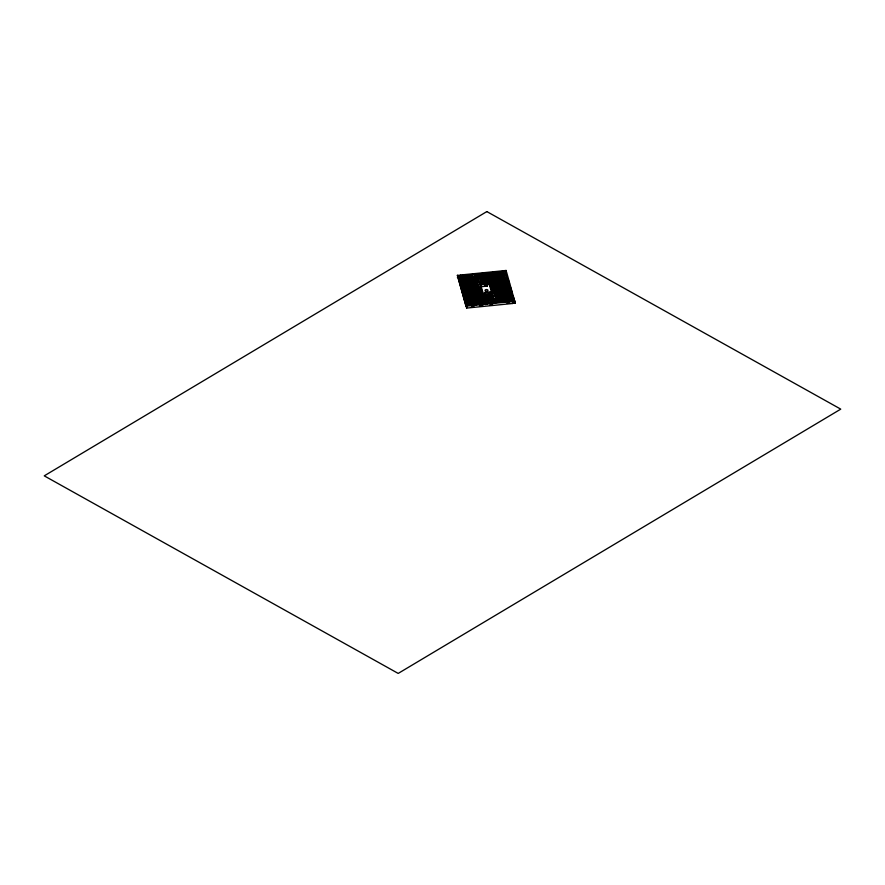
<?xml version="1.0" encoding="UTF-8"?>
<svg xmlns="http://www.w3.org/2000/svg" width="885" height="885" viewBox="0 0 885 885"><rect width="100%" height="100%" fill="white"/><g stroke="black" fill="none" stroke-linecap="round" stroke-linejoin="round"><path stroke-width="1.33" d="M457.39 275.323L466.141 306.553L457.39 275.323L458.474 275.213L465.532 298.787L469.504 298.389L468.231 294.141L469.194 294.041L470.632 300.834M460.045 275.058L460.233 277.669L460.045 275.058L506.076 270.467L506.264 273.078L505.18 273.177M460.233 275.677L471.44 274.56L472.125 276.861L463.32 277.735L463.486 280.279L463.32 277.735M475.057 276.186L472.369 276.452L472.369 274.472L491.197 272.591L491.883 274.881L482.613 275.81L482.613 277.79M506.264 271.087L492.16 272.491L493.011 277.326L492.447 275.434M467.357 293.189L466.826 291.408L464.415 291.652L460.499 276.585L470.145 275.622L470.311 276.175L461.627 277.038L462.7 282.614M480.887 282.404L479.349 277.259L474.902 277.702L474.736 275.169L489.56 273.686L489.726 274.239M494.118 273.233L494.284 275.766L494.118 273.233L503.886 272.259L508.034 286.12L507.072 286.22L503.864 275.478L497.713 276.098L497.547 275.534L503.698 274.925L503.698 276.905M509.528 287.68L505.457 272.104L506.541 271.994L515.291 303.234L514.207 303.345L513.754 299.827L490.489 302.15L490.323 301.586L513.588 299.274L512.979 297.249L503.731 298.179L503.565 297.625L512.813 296.696L510.081 287.559L506.109 287.957L506.109 289.948L510.081 289.55L512.426 297.382M457.39 277.304L458.474 277.193M474.736 275.169L479.349 275.279L480.887 280.423L490.898 279.428L491.584 281.718L480.057 282.868L480.057 284.848M483 276.894L480.312 277.16L480.312 275.18L491.186 273.93M494.284 273.786L503.089 272.912L503.698 274.925M468.95 276.795L471.44 276.54L471.44 274.56M488.509 274.848L491.197 274.571L491.197 272.591M492.16 274.483L494.759 274.217M494.527 276.607L494.527 274.627L501.895 273.885L502.06 274.438L495.666 275.08L496.219 276.961M460.499 278.565L462.91 278.332M463.486 278.288L473.221 277.315L472.369 274.472M474.736 277.149L480.124 276.607M493.011 275.346L482.779 276.363L482.613 275.81M461.627 279.029L464.105 278.775M466.041 288.798L463.674 278.919L475.499 277.735L475.665 278.288L464.802 279.372L467.391 290.014L464.802 279.372M483.597 279.483L481.086 279.737L481.086 277.757L492.403 276.629L492.237 276.065L480.92 277.193L480.312 275.18M469.127 292.061L466.096 279.959L467.059 279.87L470.466 291.242L472.634 291.021L474.847 298.433L473.884 298.522L471.838 291.674L467.623 292.094L466.826 289.428L464.415 289.66L460.499 276.585M471.097 291.176L468.265 279.748L477.723 278.852L477.723 276.872L479.128 281.596L489.162 280.6L489.261 284.439L491.706 292.603M483.343 280.224L483.343 278.244L495.257 277.06L494.527 274.627M495.666 277.071L502.625 276.319L502.791 276.872L493.874 277.768L495.976 286.762L494.527 281.906M477.823 297.493L476.119 291.807L473.707 292.05L470.953 282.824L470.953 280.844L477.712 280.169L477.48 279.406L469.393 280.202L472.413 292.26L470.521 285.966M495.976 284.771L494.892 284.881L492.79 277.879L483.509 278.797L483.343 278.244M464.802 281.364L466.86 281.153M497.315 286.264L495.556 278.388L496.518 278.288L498.631 285.368L504.173 284.815L502.226 278.299L498.974 278.62L498.974 280.6L502.226 280.279L503.786 285.49M499.328 285.114L497.846 278.155L503.023 277.647L505.921 287.337L509.893 286.939L509.893 288.919L507.249 289.185M466.096 281.95L467.059 281.85L470.09 291.962M473.519 281.153L475.621 290.158L473.519 281.153L472.081 281.297L474.526 289.461L481.02 288.809L480.168 285.966L480.953 285.888L483.122 293.145L482.347 293.223L481.174 289.318L479.493 289.483L479.493 291.475L481.174 291.298L482.347 295.203L482.347 293.223M491.286 279.439L493.93 279.173M493.874 279.748L498.974 279.24M476.34 281.873L478.154 289.915L476.34 283.864L476.34 281.873L478.166 281.695L477.878 280.722L474.603 281.043L476.705 290.059M489.305 281.087L477.336 282.282L478.995 289.826L477.336 284.262L479.991 283.997M495.556 280.368L496.518 280.279L496.518 278.288M502.514 284.981L501.563 281.806L500.6 281.906L500.6 279.914L501.563 279.826L502.835 284.052L499.704 284.373L497.846 278.155M472.081 283.288L473.519 283.145M474.603 283.034L476.794 282.813M488.398 281.651L490.898 281.408L490.898 279.428M490.047 282.37L492.58 282.116L492.58 284.107L490.047 284.362L490.047 282.37L492.978 292.161L485.478 292.913L485.478 294.893L487.978 294.639M480.489 284.328L487.303 284.118L487.303 286.098L480.621 286.762L480.489 284.328L480.621 286.762M480.621 284.782L487.303 284.118M494.604 293.765L492.115 283.454L492.956 283.377L493.697 285.855L497.669 285.468L495.556 278.388M487.746 284.085L491.584 283.698M486.673 284.693L489.261 284.439M484.493 285.91L487.303 286.098M492.115 285.446L492.956 285.357L492.956 283.377M467.391 288.023L466.428 288.123L463.674 278.919M475.621 288.178L476.705 288.067M478.154 287.924L478.995 287.846M482.989 294.672L480.953 287.879L480.168 287.957L480.168 285.966M498.62 299.34L495.921 288.333L504.959 287.426L504.35 285.39L493.874 286.441L494.062 287.072L502.923 286.187L503.1 286.762L494.228 287.647L497.569 298.787L486.65 299.882L486.484 299.329L496.551 298.322L495.954 296.298L488.951 297.006L488.785 296.442L495.788 295.745L495.788 297.736M466.871 299.871L464.636 290.413L465.599 290.313L466.395 292.99L470.853 292.537L472.9 299.384L479.283 298.754L479.449 301.298L479.283 298.754M470.953 280.844L473.707 290.059L476.119 289.826L478.154 296.641L483.221 296.143L483.221 298.123M475.798 299.03L473.962 290.888L474.924 290.8L476.96 297.625L485.821 296.74L485.135 294.451L480.256 294.937L478.641 289.572L477.203 289.716L479.05 295.911L483.033 295.513L483.221 296.143M472.413 290.28L471.451 290.38L468.265 279.748M501.729 287.636L504.35 287.382L504.35 285.39M499.007 296.884L497.193 288.853L505.147 288.056L507.105 294.616L503.853 294.937L502.669 290.966L501.607 291.077L502.614 296.453M477.126 291.187L481.02 290.8M477.203 291.696L478.641 291.552L479.935 295.844M501.375 299.849L498.952 289.727L504.361 289.185L505.777 293.92L504.815 294.008L503.598 289.937L500.102 290.291L501.961 296.486L510.877 295.601L511.043 298.145M495.921 290.313L499.793 289.926M467.203 297.648L466.561 293.543L470.057 293.189L471.937 299.484L467.479 299.926L467.645 300.491L479.449 299.307M473.962 292.88L474.924 292.78L476.628 298.466M497.193 290.833L499.848 290.568M484.56 294.517L484.56 292.537L492.06 291.784L489.261 282.448L480.057 282.868M506.109 287.957L508.067 294.517L509.517 294.373L507.935 289.107L507.935 291.088L508.897 290.999L508.897 289.008L510.645 296.818M466.561 295.524L468.895 295.291M500.102 292.271L503.598 291.917L504.516 294.982M494.958 294.948L494.958 292.968L487.956 293.665L495.102 293.455L495.788 295.745M501.607 293.057L502.669 292.957L502.669 290.966M488.985 297.548L486.352 297.814L486.352 295.833L492.945 295.17L492.945 297.15M482.69 296.674L485.135 296.431L485.135 294.451M492.768 295.667L495.102 295.435L495.102 293.455M486.164 297.183L488.808 296.929M470.632 298.853L465.698 299.34L466.295 301.342M468.209 304.351L468.209 302.36L477.977 301.387L478.829 304.241L482.9 303.832L481.086 297.78L476.163 298.278L473.962 290.888M483.133 303.301L482.048 297.692L486.772 297.216L486.352 295.833M510.645 294.838L502.957 295.601L501.607 291.077M484.427 303.61L483.442 298.334L493.598 297.327L493.764 297.88L484.571 298.798L485.71 304.606M511.043 296.154L502.127 297.05L502.691 298.931L509.196 298.278L509.362 300.812M465.698 301.32L481.086 299.772L482.17 303.4M466.141 304.573L476.13 303.577L475.964 303.024L466.461 303.876L466.461 301.896L478.862 300.657L479.626 305.214L478.862 300.657M484.571 300.778L509.196 298.278M509.362 298.831L487.967 300.966L488.653 303.256L512.459 300.889L512.647 303.5L466.605 308.091L466.417 305.48L477.867 304.34L477.181 302.039L468.375 302.924L468.209 302.36M509.317 299.03L511.652 298.798M479.626 303.234L480.588 303.135L480.588 305.115L479.969 303.035M487.967 302.947L490.5 302.703M466.417 305.48L466.605 306.099L512.647 301.508M513.754 299.827L514.207 301.354L515.291 301.243M471.384 306.962L473.984 306.708M480.19 306.088L482.9 305.823M489.969 305.115L492.624 304.849M507.16 303.4L509.815 303.135M487.403 304.396L486.838 300.513L501.729 299.019L498.952 289.727M506.264 273.078L506.076 270.467M508.421 280.279L509.561 284.074M510.313 286.596L512.205 292.902M512.957 295.424L514.085 299.207M514.694 301.221L515.291 303.234M505.457 272.104L509.893 286.939M505.025 278.023L506.906 284.328M512.647 303.5L512.459 300.889M507.935 291.088L509.118 295.048M504.074 283.167L505.136 286.707M506.497 291.253L507.282 293.886M506.718 295.291L505.147 288.056M504.715 292.36L505.423 294.716M500.6 279.914L501.695 283.598L500.501 283.72L498.974 278.62M500.479 293.51L501.596 297.238M497.193 288.853L500.091 298.544L499.007 298.643L495.921 288.333M494.892 286.862L492.79 277.879M492.58 282.116L491.584 278.786L481.683 279.771L481.086 277.757M494.228 289.627L497.193 299.539M492.115 283.454L494.958 292.968M490.047 284.362L491.883 290.479M492.945 295.17L492.757 294.55L486.164 295.203L485.478 292.913M484.56 292.537L484.991 293.964L480.953 294.362L479.493 289.483M486.838 300.513L487.69 303.356L483.863 303.743L482.048 297.692M484.571 298.798L485.71 302.626L484.748 302.714L483.442 298.334M477.723 278.852L475.145 278.543L475.311 279.096M477.314 278.841L476.749 276.972L476.749 278.952M474.957 284.207L476.008 287.713M480.588 303.135L479.659 300.004L479.659 301.984M473.121 286.784L474.172 290.28M472.999 294.24L474.482 299.174M473.541 299.362L471.838 291.674M466.096 279.959L469.504 291.342L468.419 291.442L467.623 288.776L465.211 289.008L461.627 277.038M471.185 298.953L470.057 293.189M468.873 298.245L468.231 294.141M466.561 293.543L467.833 297.791L466.871 297.88L464.636 290.413M463.419 285.014L464.492 288.599M466.461 301.896L467.059 303.909M459.049 279.096L460.952 285.468M461.716 288.023L464.769 298.223M514.207 301.354L514.207 303.345M512.979 297.249L512.979 299.241M510.081 287.559L510.081 289.55M507.072 286.22L507.072 288.2L503.864 275.478M504.361 289.185L504.361 291.176M503.598 289.937L503.598 291.917M503.565 297.625L503.565 299.606M503.089 272.912L503.089 274.892M502.923 286.187L502.923 288.167M502.625 276.319L502.625 278.299M502.226 278.299L502.226 280.279M501.895 273.885L501.895 275.877M501.563 279.826L501.563 281.806M497.547 275.534L497.547 277.525M495.954 296.298L495.954 298.289M490.489 302.15L490.489 304.13L490.323 301.586M489.56 273.686L489.56 275.666M489.162 280.6L489.162 282.58M488.951 297.006L488.951 298.986M488.785 296.442L488.785 298.433M486.65 299.882L486.65 301.862L486.484 299.329M483.033 295.513L483.033 297.504M481.174 289.318L481.174 291.298M481.086 297.78L481.086 299.772M480.953 285.888L480.953 287.879M479.349 275.279L479.349 277.259M478.641 289.572L478.641 291.552M477.977 301.387L477.977 303.378M477.48 279.406L477.48 281.386M477.181 302.039L477.181 304.031M476.119 289.826L476.119 291.807M475.964 303.024L475.964 305.004M474.902 275.722L474.902 277.702M474.924 290.8L474.924 292.78M473.707 290.059L473.707 292.05M470.853 292.537L470.853 294.528M470.145 275.622L470.145 277.602M467.059 279.87L467.059 281.85M466.826 289.428L466.826 291.408M466.605 306.099L466.605 308.091M464.415 289.66L464.415 291.652M486.838 211.581L44.25 475.853L398.195 673.419L840.75 409.135L486.838 211.581M485.655 291.099A1.471 0.852 0 0 0 487.978 290.479A1.471 0.852 0 0 0 485.887 289.627A1.471 0.852 0 0 0 485.655 291.099"/></g></svg>
